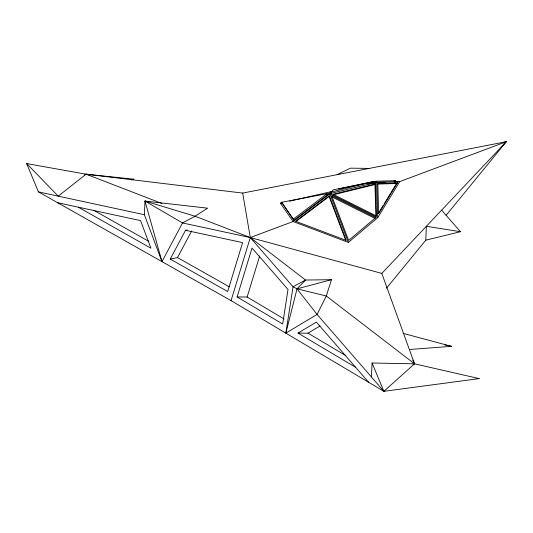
<?xml version="1.0" encoding="UTF-8"?>
<svg xmlns="http://www.w3.org/2000/svg" width="533" height="533" viewBox="0 0 533 533"><rect width="100%" height="100%" fill="white"/><g stroke="black" fill="none" stroke-linecap="round" stroke-linejoin="round"><path stroke-width="0.8" d="M386.518 288.153L425.774 240.176L426.367 226.285L460.479 231.702L441.617 210.155M144.376 214.719L144.983 201.074L207.604 208.176L195.058 216.238L182.539 222.947L161.979 261.63L144.376 214.719L38.449 191.887L26.65 163.584L86.079 174.191L242.675 193.079L506.35 141.678L446.074 215.359M371.408 376.958L372.081 363.013L414.534 363.819L479.2 378.603L383.88 391.322L231.056 300.625L38.449 191.887M147.361 201.654L144.983 201.074L182.539 222.947L250.303 237.551L305.556 280.032L297.014 288.846L317.095 314.437L383.88 391.322L414.534 363.819L326.323 295.995L297.014 288.846L293.037 286.741L305.556 280.032L331.479 279.698L326.323 295.995L317.095 314.437L285.861 333.145L293.037 286.741L250.303 237.551L195.058 216.238L144.983 201.074L161.979 261.63M285.861 333.145L297.014 288.846L331.479 279.698M231.056 300.625L250.303 237.551L242.675 193.079M237.092 296.954L252.029 248.038L288.013 289.466L282.677 324.011L237.092 296.954L247.125 297.028L284.162 319.007M247.125 297.028L259.651 256M295.988 221.468L329.081 196.517L329.327 195.818L346.25 240.423L295.575 221.268L329.327 195.818M185.531 230.296L242.608 242.602L227.678 291.518L170.227 259.085L185.531 230.296L187.143 229.963M170.227 259.085L177.509 257.572L191.66 230.942M378.144 213.7L383.28 205.278M384.14 203.873L396.565 183.519L397.458 182.859L377.824 183.425L378.61 213.746L397.458 182.859M331.786 191.88L329.9 193.779L293.097 221.528L250.303 237.551L381.815 273.409L506.35 141.678L503.145 142.558M333.065 194.831L374.999 184.538L375.725 183.798L376.558 216.045L332.978 194.292L375.725 183.798M375.645 217.644L348.629 240.43L331.653 195.678L375.645 217.644L374.926 218.383L331.659 196.784M328.674 193.959L330.84 191.773M331.359 193.359L331.086 192.04L333.232 189.875L373.826 181.546L374.106 182.866M503.319 144.496L504.531 143.37M281.997 202.8L280.371 203.173L293.097 221.528L348.355 242.415L377.717 217.651L399.723 181.606L506.35 141.678M131.404 179.961L133.77 179.175L86.079 174.191L58.237 196.151L26.65 163.584M293.83 220.262L293.317 219.123L327.069 193.672L327.582 194.811L293.83 220.262L281.651 202.28L327.069 193.672M355.624 367.304L298 333.105L316.362 322.099L368.663 382.308M298 333.105L308.034 333.178L320.04 325.983M337.009 174.691L350.434 168.168L369.296 168.401M84.54 174.757L86.079 174.191L89.304 174.997M412.968 364.299L414.534 363.819L381.815 273.409M331.086 192.04L373.826 181.546M425.774 240.176L460.479 231.702M289.579 201.134L332.252 191.4M338.702 188.895L376.058 181.233L395.693 180.667L395.932 181.98L394.3 182.026M368.703 183.925L376.804 182.266L399.723 181.606L397.258 181.966M373.86 183.046L375.485 182.712M280.371 203.173L281.997 202.86M326.649 194.398L376.804 182.266L377.717 217.651L329.9 193.779L348.355 242.415M338.702 188.942L342.772 188.349M394.067 180.9L395.693 180.667M132.124 179.394L133.77 179.175M409.424 349.495L451.478 346.337L403.048 333.345M385.299 182.286L376.298 182.546L376.058 181.233M377.75 184.058L396.565 183.519M476.722 378.397L479.2 378.603M445.002 345.018L451.478 346.337M57.617 202.727L140.565 220.609L150.912 248.185L78.291 207.184M86.079 174.191L161.912 203.446M93.482 210.135L148.847 241.389M177.509 257.572L229.21 286.761M308.034 333.178L345.744 355.558M281.651 202.28L293.317 219.123M412.789 360.088L414.534 363.819M372.081 363.013L383.88 391.322M329.081 196.517L345.71 240.356M374.999 184.538L375.812 215.958"/></g></svg>
